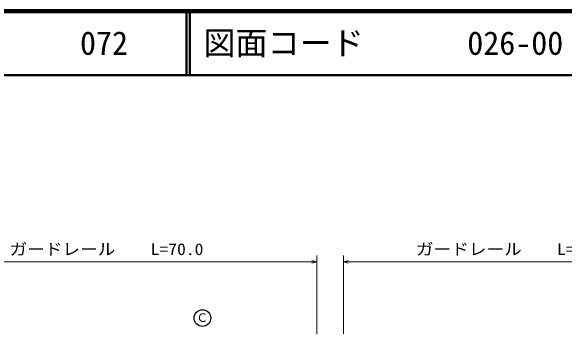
# Model space of a CAD drawing. Units: millimetres, scale not verified. Extents: x 40000 to 680000, y 20000 to 380000.
# Drawn here: x 90391 to 176742, y 330696 to 380000 of the extents above; entities that cross this region are included whole.
import ezdxf
from ezdxf.enums import TextEntityAlignment as Align

# ---------------------------------------------------------------- set-up
doc = ezdxf.new("R2010")
doc.units = ezdxf.units.MM
doc.header["$LTSCALE"] = 1000
for name, color, linetype, lineweight in [('M-STR-HTXT', 7, 'Continuous', 13), ('M-STR-STRC', 7, 'Continuous', 25), ('M-TTL', 2, 'Continuous', 140), ('M-TTL-LINE', 7, 'Continuous', 50)]:
    doc.layers.add(name, color=color, linetype=linetype, lineweight=lineweight)
doc.layers.add('M-TTL-TXT', color=7, linetype='Continuous')
doc.styles.add('ＭＳ ゴシック', font='')
doc.styles.get('ＭＳ ゴシック').set_extended_font_data('MS Gothic')

msp = doc.modelspace()

# ---------------------------------------------------------------- linework, layer by layer
at = {"layer": 'M-STR-HTXT'}
for p, q in [((138046, 341862), (138046, 302635)), ((142200, 297092), (142200, 341862)), ((72272, 340862), (138046, 340862)), ((137296, 341077), (138046, 340862)), ((138046, 340862), (137296, 340648)), ((142200, 340862), (142950, 341075)), ((142950, 340646), (142200, 340862)), ((142200, 340862), (194849, 340862))]:
    msp.add_line(p, q, dxfattribs=at)
at = {"layer": 'M-STR-STRC'}
msp.add_circle((120228, 332085), 1304, dxfattribs=at)
at = {"layer": 'M-TTL'}
msp.add_line((680000, 380000), (40000, 380000), dxfattribs=at)
at = {"layer": 'M-TTL-LINE'}
for p, q in [((117750, 380000), (117750, 370000)), ((118250, 380000), (118250, 370000)), ((40000, 370000), (680000, 370000))]:
    msp.add_line(p, q, dxfattribs=at)

# ---------------------------------------------------------------- texts
at = {"layer": 'M-STR-HTXT', "style": 'ＭＳ ゴシック', "width": 1.1}
for s, p in [('ガードレール\u3000\u3000L=70.0', (90149, 341362)), ('ガードレール\u3000\u3000L=61.0', (153514, 341362))]:
    msp.add_text(s, height=1833, dxfattribs=at).set_placement(p, align=Align.BOTTOM_LEFT)
at = {"layer": 'M-STR-STRC', "style": 'ＭＳ ゴシック'}
msp.add_text('Ｃ', height=1320, dxfattribs=at).set_placement((119301, 331074), align=Align.BOTTOM_LEFT)
at = {"layer": 'M-TTL-TXT', "style": 'ＭＳ ゴシック'}
for s, p in [('072', (101142, 375000)), ('図面コード', (120380, 375000)), ('026-00', (161521, 375000))]:
    msp.add_text(s, height=3666, dxfattribs=at).set_placement(p, align=Align.MIDDLE_LEFT)

doc.saveas('drawing.dxf')
